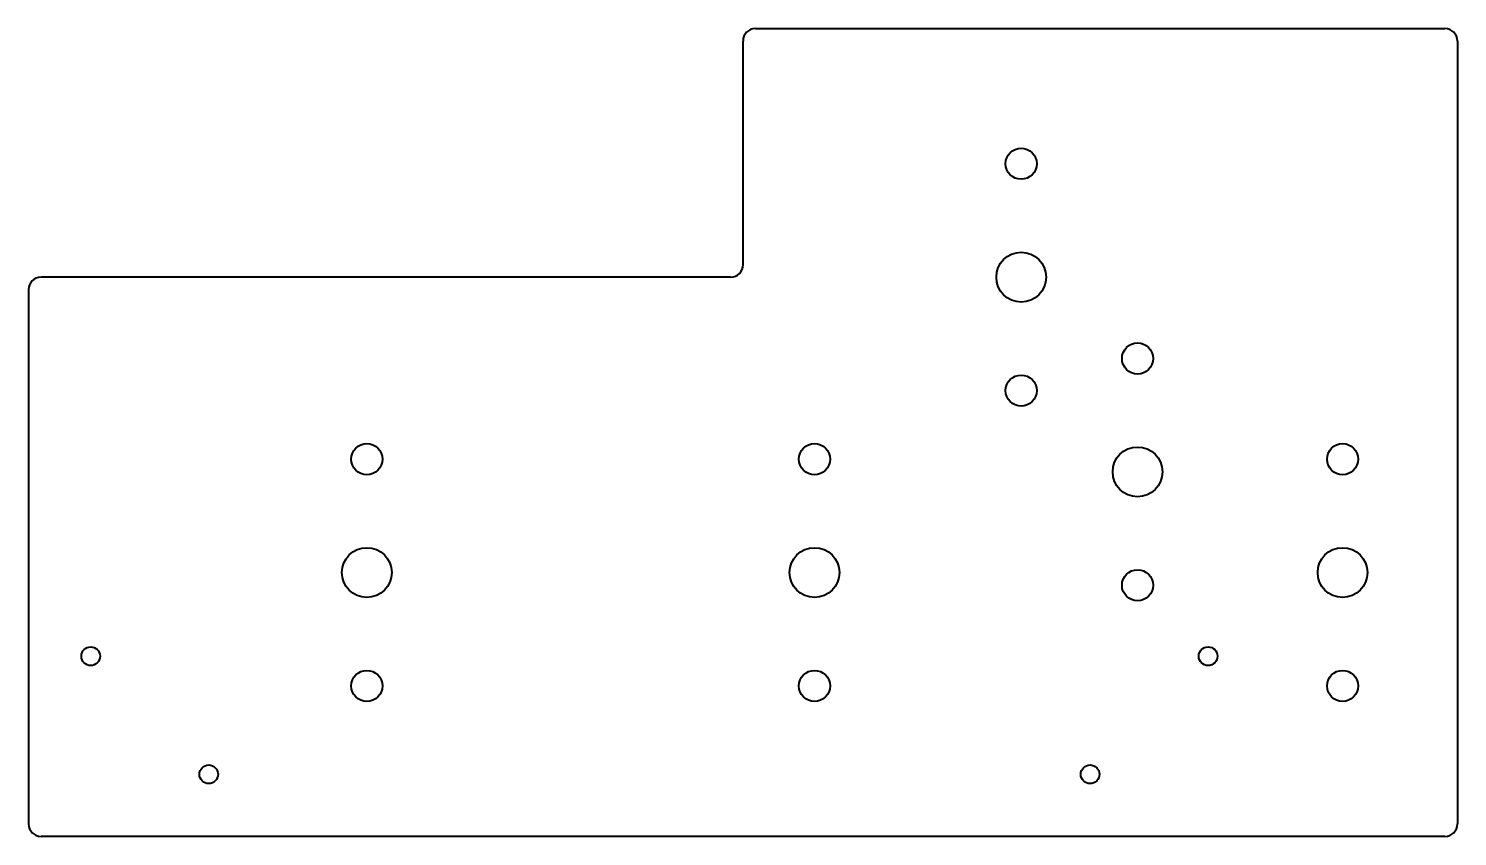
# Model space of a CAD drawing. Header units: millimetres. Extents: x -11.5 to 11.5, y -4 to 9.
import ezdxf

# ---------------------------------------------------------------- set-up
doc = ezdxf.new("R2010")
doc.units = ezdxf.units.MM
doc.layers.add('Visible', color=7, linetype='Continuous', lineweight=40)

msp = doc.modelspace()

# ---------------------------------------------------------------- linework, layer by layer
at = {"layer": 'Visible'}
for p, q in [((0.2, 9), (11.3, 9)), ((0, 5.2), (0, 8.8)), ((11.5, 8.8), (11.5, -3.8)), ((-0.2, 5), (-11.3, 5)), ((-11.5, 4.8), (-11.5, -3.8)), ((11.3, -4), (-11.3, -4))]:
    msp.add_line(p, q, dxfattribs=at)
for centre, radius in [((4.478, 6.825), 0.25), ((4.478, 5), 0.4), ((6.351, 3.691), 0.25), ((4.478, 3.175), 0.25), ((-6.055, 2.071), 0.25), ((1.151, 2.071), 0.25), ((9.651, 2.071), 0.25), ((6.351, 1.866), 0.4), ((-6.055, 0.246), 0.4), ((1.151, 0.246), 0.4), ((9.651, 0.246), 0.4), ((6.351, 0.041), 0.25), ((-10.5, -1.1), 0.15), ((7.487, -1.1), 0.15), ((-6.055, -1.579), 0.25), ((1.151, -1.579), 0.25), ((9.651, -1.579), 0.25), ((-8.6, -3), 0.15), ((5.587, -3), 0.15)]:
    msp.add_circle(centre, radius, dxfattribs=at)
for centre, start, end in [((0.2, 8.8), 90, 180), ((11.3, 8.8), 0, 90), ((-0.2, 5.2), 270, 0), ((-11.3, 4.8), 90, 180), ((-11.3, -3.8), 180, 270), ((11.3, -3.8), 270, 0)]:
    msp.add_arc(centre, 0.2, start, end, dxfattribs=at)

doc.saveas('drawing.dxf')
